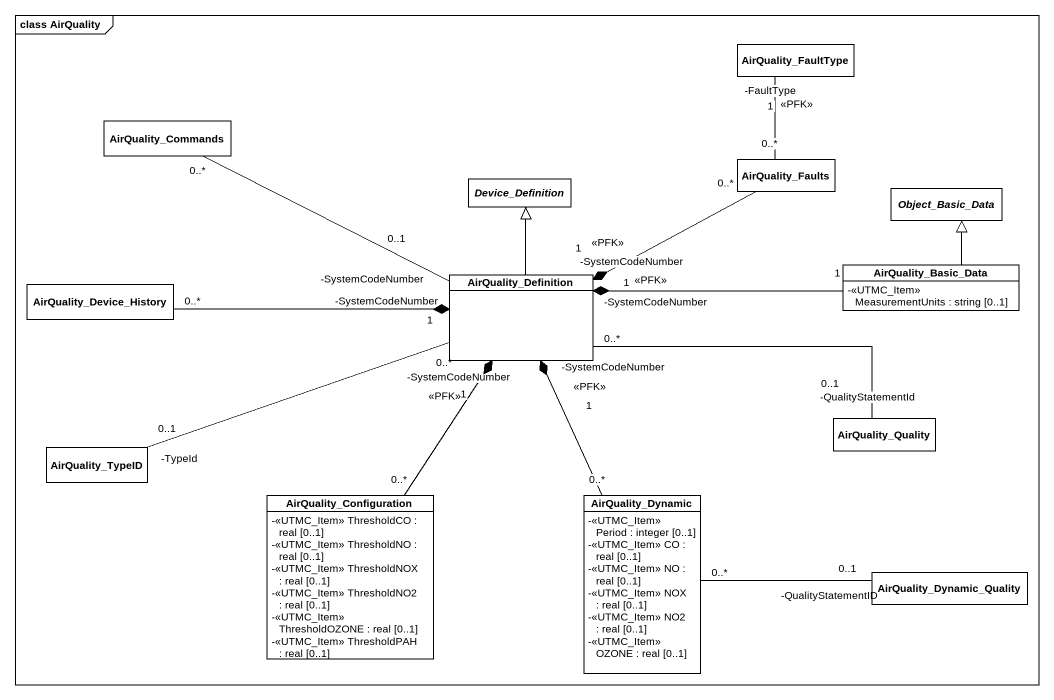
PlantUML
@startuml
mainframe class AirQuality
hide circle
hide empty members
skinparam classAttributeIconSize 0
class AirQuality_FaultType
class AirQuality_Commands
abstract class Device_Definition
class AirQuality_Faults
abstract class Object_Basic_Data
class AirQuality_Device_History
class AirQuality_Definition
class AirQuality_Basic_Data {
  -<<UTMC_Item>> MeasurementUnits : string [0..1]
}
class AirQuality_TypeID
class AirQuality_Quality
class AirQuality_Configuration {
  -<<UTMC_Item>> ThresholdCO : real [0..1]
  -<<UTMC_Item>> ThresholdNO : real [0..1]
  -<<UTMC_Item>> ThresholdNOX : real [0..1]
  -<<UTMC_Item>> ThresholdNO2 : real [0..1]
  -<<UTMC_Item>> ThresholdOZONE : real [0..1]
  -<<UTMC_Item>> ThresholdPAH : real [0..1]
}
class AirQuality_Dynamic {
  -<<UTMC_Item>> Period : integer [0..1]
  -<<UTMC_Item>> CO : real [0..1]
  -<<UTMC_Item>> NO : real [0..1]
  -<<UTMC_Item>> NOX : real [0..1]
  -<<UTMC_Item>> NO2 : real [0..1]
  -<<UTMC_Item>> OZONE : real [0..1]
}
class AirQuality_Dynamic_Quality
AirQuality_FaultType "-FaultType\n1\n<<PFK>>" -- "0..*" AirQuality_Faults
AirQuality_Definition "-SystemCodeNumber\n0..1" -left- "0..*" AirQuality_Commands
AirQuality_Definition -up-|> Device_Definition
AirQuality_Definition "-SystemCodeNumber\n1\n<<PFK>>" *-right- "0..*" AirQuality_Faults
AirQuality_Definition "-SystemCodeNumber\n1" *-left- "0..*" AirQuality_Device_History
AirQuality_Definition "-SystemCodeNumber\n1\n<<PFK>>" *-right- "1" AirQuality_Basic_Data
AirQuality_Definition "0..*" -left- "-TypeId\n0..1" AirQuality_TypeID
AirQuality_Definition "0..*" -right- "-QualityStatementId\n0..1" AirQuality_Quality
AirQuality_Definition "-SystemCodeNumber\n1\n<<PFK>>" *-- "0..*" AirQuality_Configuration
AirQuality_Definition "-SystemCodeNumber\n1\n<<PFK>>" *-- "0..*" AirQuality_Dynamic
AirQuality_Basic_Data -up-|> Object_Basic_Data
AirQuality_Dynamic_Quality "-QualityStatementID\n0..1" -left- "0..*" AirQuality_Dynamic
@enduml
